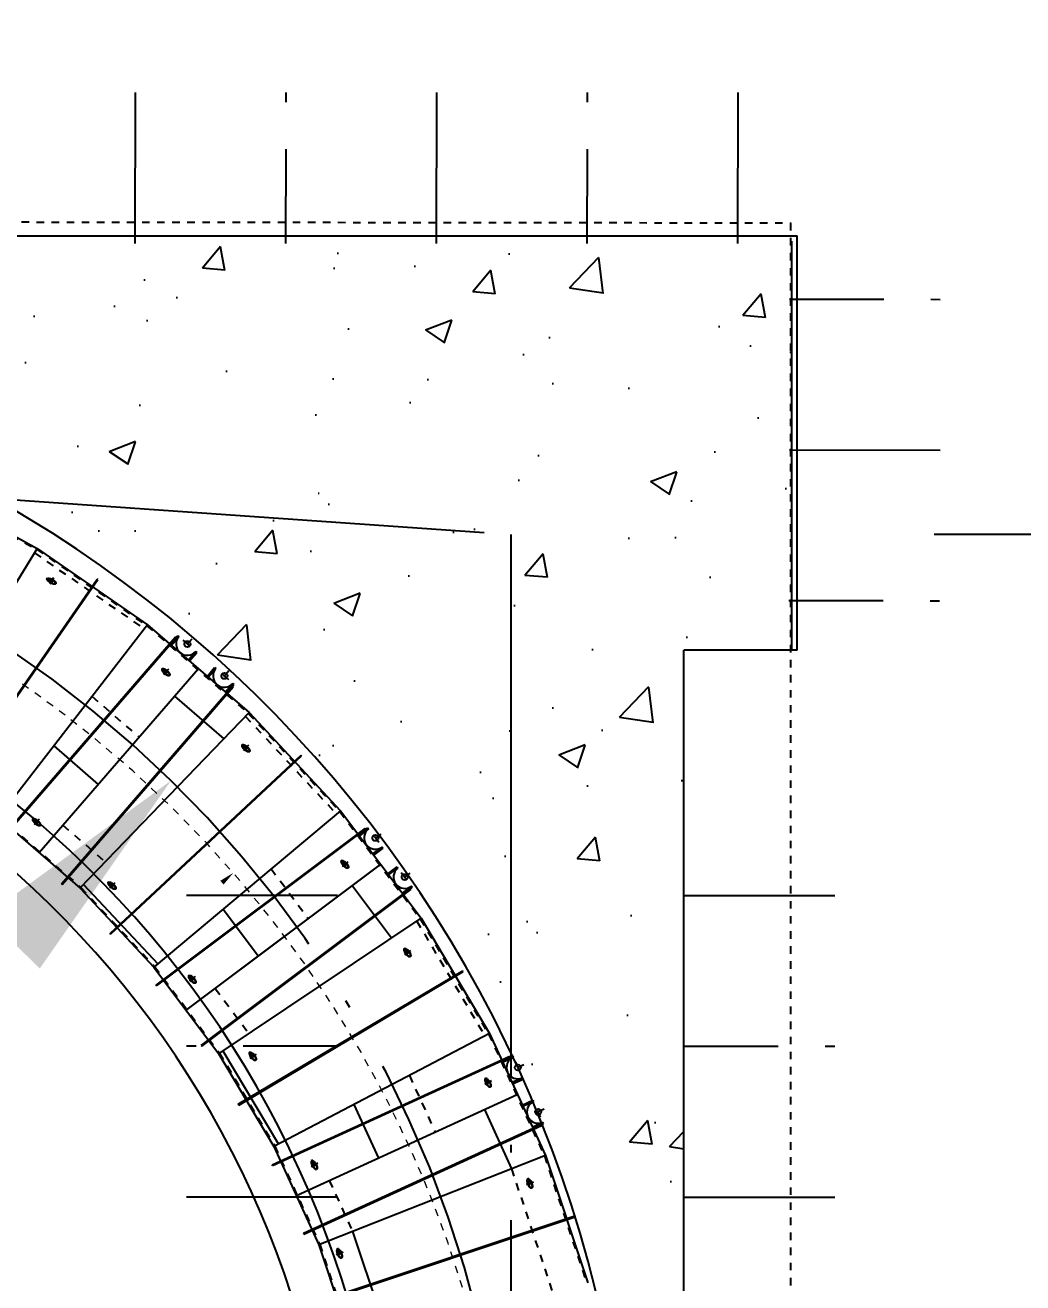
# Model space of a CAD drawing. Header units: inches. Extents: x 444671 to 463716, y 1783086 to 1794968.
# Drawn here: x 457394.37 to 457407.61, y 1787266.42 to 1787283.11 of the extents above; entities that cross this region are included whole.
import ezdxf

# ---------------------------------------------------------------- set-up
doc = ezdxf.new("R2010")
doc.units = ezdxf.units.IN
doc.header["$MEASUREMENT"] = 0
for name, pattern in [('ACAD_ISO04W100', [30, 24, -3, 0, -3]), ('CENTER', [2, 1.25, -0.25, 0.25, -0.25]), ('DASHED2', [9.525, 6.35, -3.175]), ('HIDDEN', [0.375, 0.25, -0.125])]:
    doc.linetypes.add(name, pattern=pattern)
for name, color, linetype in [('1', 1, 'CENTER'), ('4', 4, 'Continuous'), ('Bao', 137, 'Continuous'), ('Cam KT', 140, 'Continuous'), ('CONGTRINH', 2, 'Continuous'), ('CTTRINH', 4, 'Continuous'), ('Dong', 252, 'HIDDEN'), ('KHUAT', 8, 'DASHED2'), ('Khung_bang', 140, 'Continuous'), ('Text', 3, 'Continuous'), ('Tim', 1, 'ACAD_ISO04W100')]:
    doc.layers.add(name, color=color, linetype=linetype)
doc.layers.add('manh', color=128, linetype='Continuous', lineweight=15)
doc.layers.add('Texdoi', color=40, linetype='Continuous', lineweight=15)
doc.styles.add('VNARIAL', font='')
doc.styles.get('VNARIAL').set_extended_font_data('.VnArial')
doc.linetypes.add('DB1A', pattern='A,0.8,["Y",Standard,S=0.18,R=180,X=0.15,Y=0.18],-0.14', length=0.94)
doc.linetypes.add('NEN_DA1', pattern='A,1.5,-0.15,["Y",Standard,S=0.2,R=0,X=-0.15,Y=-0.2],-0.005', length=1.655)
doc.dimstyles.new('kt2000', dxfattribs={"dimscale": 0, "dimtxt": 4, "dimasz": 3, "dimexe": 2.5, "dimexo": 0, "dimgap": 1.3, "dimtad": 1, "dimzin": 0, "dimdsep": 46, "dimtxsty": 'VNARIAL', "dimblk1": 'OBLIQUE', "dimblk2": 'OBLIQUE', "dimsah": 1, "dimcen": 0.8, "dimdle": 2.5, "dimclrd": 256, "dimclre": 256, "dimclrt": 256, "dimaunit": 1, "dimadec": 1, "dimazin": 0, "dimtfac": 1, "dimtofl": 0, "dimtmove": 1, "dimatfit": 3, "dimfxl": 0, "dimtolj": 1, "dimtzin": 0, "dimarcsym": 0})

# ---------------------------------------------------------------- blocks, each defined once
blk = doc.blocks.new('CD2')
at = {"layer": 'Khung_bang'}
blk.add_line((-2.5, 0), (2.5, 0), dxfattribs=at)
blk = doc.blocks.new('*D101')
at = {"layer": 'Defpoints', "color": 0, "transparency": 16777216}
for p in [(457396.308, 1787273.088), (457385.816, 1787262.368)]:
    blk.add_point(p, dxfattribs=at)
at = {"layer": 'Text', "lineweight": -2, "transparency": 16777216}
blk.add_line((457378.168, 1787254.553), (457394.209, 1787270.944), dxfattribs=at)
at = {"layer": 'Text', "transparency": 16777216}
blk.add_solid([(457393.852, 1787271.294), (457394.567, 1787270.595), (457396.308, 1787273.088)], dxfattribs=at)
at = {"layer": 'Text', "transparency": 16777216, "insert": (457382.751, 1787264.015), "char_height": 4, "attachment_point": 5, "rotation": 45.6178, "style": 'VNARIAL'}
blk.add_mtext('\\A1;R15.00', dxfattribs=at)
blk = doc.blocks.new('_Oblique')
at = {"color": 0, "linetype": 'ByBlock', "lineweight": -2}
blk.add_line((-0.5, -0.5), (0.5, 0.5), dxfattribs=at)
blk = doc.blocks.new('A$C491C4D06')
at = {"layer": '1', "ltscale": 2}
for p, q in [((-706164.3, 170419.1), (-706022.9, 170340.2)), ((-706068.4, 170425.4), (-706119.3, 170334.2)), ((-704348.7, 169596.8), (-704231.1, 169495.2)), ((-704232.7, 169612.4), (-704347.4, 169479.8)), ((-704634.5, 169227), (-704515.5, 169117.2)), ((-704539.8, 169210.6), (-704610.6, 169133.9)), ((-703741, 169071.3), (-703858.6, 169172.9)), ((-703742.3, 169188.3), (-703857, 169055.7)), ((-703573.6, 168218), (-703454.6, 168108.2)), ((-703478.9, 168201.7), (-703549.7, 168124.9)), ((-706350.3, 167236.7), (-706231.3, 167126.9)), ((-706255.6, 167220.3), (-706326.4, 167143.6)), ((-701724.7, 167024.6), (-701864.9, 166919.4)), ((-701748.3, 166910), (-701841.5, 167034.3)), ((-702254.3, 166682.7), (-702147.1, 166561.4)), ((-702161.8, 166656.9), (-702240, 166587.7)), ((-701336.2, 166506.4), (-701476.5, 166401.2)), ((-701452.8, 166515.8), (-701359.6, 166391.5)), ((-705349.6, 166394.7), (-705230.6, 166284.9)), ((-705254.9, 166378.3), (-705325.7, 166301.6)), ((-701417.9, 165516.1), (-701323.6, 165384.5)), ((-701328.5, 165480.9), (-701413.4, 165420.1)), ((-704279.5, 165157.9), (-704172.2, 165036.6)), ((-704186.9, 165132), (-704265.1, 165062.8)), ((-703469.1, 164139.9), (-703374.8, 164008.3)), ((-703379.7, 164104.7), (-703464.5, 164043.9)), ((-699825.1, 163962.9), (-699984.5, 163890)), ((-699937, 163996.9), (-699872.4, 163855.6)), ((-700255.5, 163749.3), (-700347.4, 163699.8)), ((-700339.6, 163795.6), (-700263, 163653)), ((-699603, 163266.3), (-699667.6, 163407.6)), ((-699555.5, 163373.3), (-699714.9, 163300.4)), ((-702560.3, 162656.9), (-702652.3, 162607.4)), ((-702644.5, 162703.2), (-702567.8, 162560.6)), ((-699698, 162405.9), (-699794.9, 162367.1)), ((-699776.5, 162461.4), (-699716.3, 162311.1)), ((-702222.8, 161477.7), (-702319.8, 161438.8)), ((-702301.3, 161533.2), (-702241.1, 161382.9))]:
    blk.add_line(p, q, dxfattribs=at)
at = {"layer": 'Bao', "ltscale": 0.2}
for p, q in [((-707846.5, 171665.6), (-706282.7, 170814.1)), ((-706282.7, 170814.1), (-707977.5, 168063.7)), ((-706282.7, 170814.1), (-704819, 169800)), ((-707461.8, 167559.2), (-705488, 170408.2)), ((-705478.1, 170401.4), (-705488, 170408.2)), ((-707452, 167552.3), (-705478.1, 170401.4)), ((-704819, 169800), (-706798.4, 167246.8)), ((-704819, 169800), (-703472.2, 168635.2)), ((-706717.9, 167017.1), (-704449.2, 169640.1)), ((-706708.8, 167009.2), (-704441.4, 169630.7)), ((-704519.2, 169540.8), (-704418.5, 169657.2)), ((-704504.1, 169527.7), (-704403.4, 169644.1)), ((-704440.1, 169632.2), (-704449.2, 169640.1)), ((-704418.5, 169657.2), (-704403.4, 169644.1)), ((-704176.5, 169447.9), (-704277.2, 169331.4)), ((-704262.1, 169318.3), (-704161.3, 169434.8)), ((-704161.3, 169434.8), (-704176.5, 169447.9)), ((-706256, 166777.6), (-704146.9, 169216.1)), ((-704029.1, 169116.8), (-703928.4, 169233.3)), ((-703913.3, 169220.2), (-704014, 169103.8)), ((-703928.4, 169233.3), (-703913.3, 169220.2)), ((-705961.5, 166362.9), (-703694.1, 168984.4)), ((-705952.4, 166355.1), (-703683.8, 168978.1)), ((-703787.1, 168907.5), (-703686.3, 169024)), ((-703772, 168894.4), (-703671.2, 169010.9)), ((-703692.8, 168985.9), (-703683.8, 168978.1)), ((-703671.2, 169010.9), (-703686.3, 169024)), ((-704461.3, 168852.6), (-703807.5, 168287.1)), ((-703472.2, 168635.2), (-705713.5, 166308.4)), ((-703472.2, 168635.2), (-702257.8, 167332.9)), ((-706063.4, 168194.9), (-705472.3, 167683.6)), ((-705317, 165705.7), (-702782.1, 168069.5)), ((-702773.9, 168060.8), (-702782.1, 168069.5)), ((-705308.8, 165697), (-702773.9, 168060.8)), ((-706799.7, 167245.3), (-705714.8, 166306.9)), ((-702257.8, 167332.9), (-704735.2, 165259.4)), ((-702257.8, 167332.9), (-701189.8, 165908.2)), ((-704705.4, 165017.8), (-701930.5, 167097.9)), ((-704698.2, 165008.2), (-701924.9, 167087.1)), ((-702020.1, 167015.8), (-701896.9, 167108.2)), ((-701884.9, 167092.2), (-702008.1, 166999.8)), ((-701923.3, 167088.3), (-701930.5, 167097.9)), ((-701896.9, 167108.2), (-701884.9, 167092.2)), ((-701828.1, 166759.8), (-701704.9, 166852.1)), ((-701816.1, 166743.8), (-701692.9, 166836.1)), ((-701692.9, 166836.1), (-701704.9, 166852.1)), ((-704305, 164685.5), (-701725.4, 166619.3)), ((-701631.4, 166497.3), (-701508.2, 166589.7)), ((-701619.4, 166481.3), (-701496.2, 166573.7)), ((-701508.2, 166589.7), (-701496.2, 166573.7)), ((-705961.5, 166362.9), (-705952.4, 166355.1)), ((-705715, 166307.1), (-704736.7, 165258)), ((-705667.3, 166356.4), (-704684.1, 165302.1)), ((-704105.6, 164217.6), (-701332.3, 166296.6)), ((-704098.4, 164208), (-701323.5, 166288.2)), ((-702100.4, 166338.2), (-701581.5, 165646.1)), ((-701316.2, 166333.6), (-701439.5, 166241.3)), ((-701427.5, 166225.2), (-701304.3, 166317.6)), ((-701330.7, 166297.8), (-701323.5, 166288.2)), ((-701304.3, 166317.6), (-701316.2, 166333.6)), ((-701191.4, 165907), (-703874.8, 164111.6)), ((-703815.3, 166029.3), (-703346.5, 165404)), ((-701189.7, 165908.1), (-700280.3, 164377.3)), ((-705308.8, 165697), (-705317, 165705.7)), ((-704736.8, 165258.2), (-703876.4, 164110.4)), ((-703615.6, 163438.3), (-700635.8, 165208.6)), ((-703609.5, 163428), (-700629.7, 165198.3)), ((-700629.7, 165198.3), (-700635.8, 165208.6)), ((-704698.2, 165008.2), (-704705.4, 165017.8)), ((-700280.3, 164377.3), (-703142.2, 162878.4)), ((-700280.3, 164377.3), (-699539.8, 162757.9)), ((-704105.6, 164217.6), (-704098.4, 164208)), ((-703876.5, 164110.6), (-703143.9, 162877.4)), ((-703819.4, 164148.7), (-703083.2, 162909.3)), ((-703164.4, 162636), (-700010.5, 164078.1)), ((-703159.4, 162625.1), (-700007.3, 164066.3)), ((-700115.5, 164016.9), (-699975.4, 164080.9)), ((-700005.5, 164067.2), (-700010.5, 164078.1)), ((-699975.4, 164080.9), (-699967.1, 164062.7)), ((-700107.2, 163998.7), (-699967.1, 164062.7)), ((-699842.4, 163789.9), (-699982.4, 163725.8)), ((-699974.1, 163707.7), (-699834, 163771.7)), ((-699834, 163771.7), (-699842.4, 163789.9)), ((-702843.9, 162226.1), (-699911.9, 163566.8)), ((-703609.5, 163428), (-703615.6, 163438.3)), ((-702079.5, 163435), (-701754.5, 162724.3)), ((-699846, 163427.5), (-699706, 163491.6)), ((-699697.7, 163473.4), (-699837.7, 163409.4)), ((-699706, 163491.6), (-699697.7, 163473.4)), ((-700349, 163366.9), (-699989.5, 162580.8)), ((-702748.6, 161726.5), (-699596.5, 163167.8)), ((-702743.6, 161715.6), (-699589.6, 163157.7)), ((-699713, 163136.5), (-699572.9, 163200.6)), ((-699704.6, 163118.3), (-699564.6, 163182.4)), ((-699594.6, 163168.6), (-699589.6, 163157.7)), ((-699564.6, 163182.4), (-699572.9, 163200.6)), ((-703144, 162877.6), (-702547.5, 161573)), ((-699539.8, 162757.9), (-702545.7, 161573.9)), ((-699539.8, 162757.9), (-698977, 161068.7)), ((-703159.4, 162625.1), (-703164.4, 162636)), ((-702435.7, 160860.9), (-699147.4, 161956.5)), ((-702431.9, 160849.5), (-699143.6, 161945.2)), ((-699143.6, 161945.2), (-699147.4, 161956.5)), ((-702748.6, 161726.5), (-702743.6, 161715.6)), ((-702097.9, 161750.3), (-701628.1, 160340.5)), ((-702547.6, 161573.2), (-702094.1, 160212.4))]:
    blk.add_line(p, q, dxfattribs=at)
for centre in [(-704289.9, 169546), (-703799.8, 169122.1), (-701794.9, 166972.2), (-701406.2, 166453.6), (-699904.7, 163926.3), (-699635.3, 163337)]:
    blk.add_circle(centre, 40, dxfattribs=at)
for centre, start, end in [((-704289.9, 169546), 319.14103, 139.14103), ((-703799.8, 169122.1), 319.14437, 139.14437), ((-701794.9, 166972.2), 306.86363, 126.86363), ((-701406.2, 166453.6), 306.85066, 126.85066), ((-699904.7, 163926.3), 294.57143, 114.57143), ((-699635.3, 163337), 294.57143, 114.57143)]:
    blk.add_arc(centre, 150, start, end, dxfattribs=at)
for centre, major_axis in [((-706093, 170379.4), (52, -29)), ((-704574.5, 169171.6), (43.8, -40.4)), ((-703513.6, 168162.7), (43.8, -40.4)), ((-706290.3, 167181.3), (43.8, -40.4)), ((-702200.3, 166621.6), (39.5, -44.6)), ((-705289.6, 166339.4), (43.8, -40.4)), ((-701370.4, 165449.7), (34.7, -48.4)), ((-704225.4, 165096.8), (39.5, -44.6)), ((-703421.5, 164073.6), (34.7, -48.4)), ((-700301, 163723.8), (28.2, -52.5)), ((-702605.8, 162631.3), (28.2, -52.5)), ((-699746.1, 162385.7), (22.2, -55.3)), ((-702270.9, 161457.4), (22.2, -55.3))]:
    blk.add_ellipse(centre, major_axis=major_axis, ratio=0.3555682, dxfattribs=at)
for points in [[(-706036.6, 170347.9), (-706036.1, 170348.9), (-706035.7, 170349.9), (-706035.1, 170352.1), (-706035, 170353.2), (-706035, 170355.4), (-706035.1, 170356.5), (-706035.5, 170358.7), (-706035.8, 170359.8), (-706036.9, 170363.1), (-706038, 170365.3), (-706040.7, 170369.8), (-706042.4, 170372), (-706046.2, 170376.5), (-706048.4, 170378.8), (-706053.2, 170383.4), (-706055.8, 170385.6), (-706063.1, 170391.4), (-706068, 170394.8), (-706078.3, 170401.3), (-706083.8, 170404.3), (-706094.7, 170409.5), (-706100.2, 170411.8), (-706109.9, 170415.2), (-706114.1, 170416.4), (-706122.2, 170418.1), (-706126, 170418.6), (-706131.9, 170418.8), (-706134.2, 170418.8), (-706138, 170418.2), (-706139.7, 170417.8), (-706142.5, 170416.8), (-706143.7, 170416.3), (-706145.9, 170414.9), (-706146.9, 170414.1), (-706148.5, 170412.2), (-706149.1, 170411.3), (-706150.1, 170409.4), (-706150.5, 170408.3), (-706150.9, 170406.2), (-706151, 170405.1), (-706151, 170402.9), (-706150.9, 170401.8), (-706150.4, 170399.6), (-706150.1, 170398.5), (-706148.9, 170395.2), (-706147.7, 170392.9), (-706144.8, 170388.4), (-706143.1, 170386.1), (-706139.1, 170381.5), (-706136.8, 170379.2), (-706131.8, 170374.5), (-706129.1, 170372.2), (-706121.5, 170366.4), (-706116.5, 170362.9), (-706105.9, 170356.5), (-706100.3, 170353.5), (-706089.2, 170348.3), (-706083.7, 170346.1), (-706074.1, 170343), (-706070, 170341.9), (-706062.3, 170340.4), (-706058.6, 170340), (-706053, 170339.9), (-706050.9, 170340.1), (-706047.2, 170340.7), (-706045.6, 170341.1), (-706042.9, 170342.2), (-706041.8, 170342.7), (-706039.7, 170344.2), (-706038.7, 170345), (-706037.4, 170346.6), (-706037, 170347.2), (-706036.6, 170347.9)], [(-704527, 169127.9), (-704526.3, 169128.7), (-704525.6, 169129.6), (-704524.6, 169131.6), (-704524.2, 169132.6), (-704523.7, 169134.8), (-704523.5, 169135.9), (-704523.4, 169138.1), (-704523.4, 169139.3), (-704523.8, 169142.7), (-704524.3, 169145.1), (-704525.9, 169150.1), (-704527, 169152.6), (-704529.7, 169157.9), (-704531.3, 169160.7), (-704534.9, 169166.2), (-704536.9, 169169), (-704542.6, 169176.3), (-704546.6, 169180.8), (-704555.1, 169189.5), (-704559.7, 169193.7), (-704569.1, 169201.4), (-704573.9, 169204.9), (-704582.5, 169210.4), (-704586.4, 169212.6), (-704593.8, 169216.1), (-704597.4, 169217.5), (-704603.1, 169219.1), (-704605.3, 169219.6), (-704609.2, 169220), (-704610.9, 169220), (-704613.9, 169219.7), (-704615.1, 169219.4), (-704617.6, 169218.6), (-704618.8, 169218), (-704620.8, 169216.6), (-704621.6, 169215.9), (-704623, 169214.2), (-704623.6, 169213.2), (-704624.6, 169211.3), (-704624.9, 169210.2), (-704625.4, 169208.1), (-704625.5, 169207), (-704625.6, 169204.8), (-704625.5, 169203.6), (-704625.1, 169200.1), (-704624.5, 169197.7), (-704622.8, 169192.6), (-704621.6, 169189.9), (-704618.8, 169184.5), (-704617.1, 169181.7), (-704613.3, 169176), (-704611.2, 169173.1), (-704605.3, 169165.7), (-704601.2, 169161.1), (-704592.4, 169152.4), (-704587.7, 169148.2), (-704578.1, 169140.6), (-704573.2, 169137.1), (-704564.6, 169131.9), (-704560.9, 169129.8), (-704553.7, 169126.6), (-704550.3, 169125.3), (-704544.8, 169123.9), (-704542.7, 169123.6), (-704539, 169123.3), (-704537.4, 169123.3), (-704534.5, 169123.7), (-704533.3, 169124), (-704530.9, 169124.9), (-704529.8, 169125.6), (-704528.1, 169126.8), (-704527.6, 169127.3), (-704527, 169127.9)], [(-703466.1, 168118.9), (-703465.4, 168119.7), (-703464.7, 168120.7), (-703463.7, 168122.6), (-703463.3, 168123.7), (-703462.8, 168125.8), (-703462.6, 168126.9), (-703462.5, 168129.2), (-703462.5, 168130.3), (-703462.9, 168133.8), (-703463.4, 168136.2), (-703465, 168141.1), (-703466.1, 168143.7), (-703468.8, 168149), (-703470.4, 168151.7), (-703474, 168157.3), (-703476, 168160.1), (-703481.7, 168167.4), (-703485.7, 168171.9), (-703494.2, 168180.6), (-703498.8, 168184.7), (-703508.2, 168192.4), (-703513, 168195.9), (-703521.6, 168201.4), (-703525.5, 168203.6), (-703532.9, 168207.2), (-703536.5, 168208.6), (-703542.2, 168210.2), (-703544.4, 168210.6), (-703548.3, 168211), (-703550, 168211), (-703553, 168210.7), (-703554.2, 168210.5), (-703556.7, 168209.6), (-703557.9, 168209), (-703559.9, 168207.7), (-703560.7, 168206.9), (-703562.1, 168205.2), (-703562.7, 168204.3), (-703563.7, 168202.3), (-703564, 168201.3), (-703564.5, 168199.1), (-703564.6, 168198), (-703564.7, 168195.8), (-703564.6, 168194.7), (-703564.2, 168191.2), (-703563.6, 168188.7), (-703561.9, 168183.6), (-703560.7, 168181), (-703557.9, 168175.5), (-703556.2, 168172.7), (-703552.4, 168167.1), (-703550.3, 168164.2), (-703544.4, 168156.7), (-703540.3, 168152.2), (-703531.5, 168143.4), (-703526.8, 168139.3), (-703517.2, 168131.6), (-703512.3, 168128.2), (-703503.7, 168122.9), (-703500, 168120.9), (-703492.8, 168117.6), (-703489.4, 168116.4), (-703483.9, 168115), (-703481.8, 168114.6), (-703478.1, 168114.4), (-703476.5, 168114.4), (-703473.6, 168114.8), (-703472.4, 168115.1), (-703470, 168116), (-703468.9, 168116.6), (-703467.2, 168117.8), (-703466.7, 168118.4), (-703466.1, 168118.9)], [(-706242.8, 167137.6), (-706242.1, 167138.4), (-706241.4, 167139.3), (-706240.4, 167141.3), (-706240, 167142.3), (-706239.5, 167144.5), (-706239.3, 167145.6), (-706239.2, 167147.8), (-706239.2, 167148.9), (-706239.6, 167152.4), (-706240.1, 167154.8), (-706241.8, 167159.8), (-706242.8, 167162.3), (-706245.5, 167167.6), (-706247.1, 167170.4), (-706250.7, 167175.9), (-706252.7, 167178.7), (-706258.4, 167186), (-706262.4, 167190.5), (-706270.9, 167199.2), (-706275.5, 167203.4), (-706284.9, 167211.1), (-706289.7, 167214.6), (-706298.3, 167220.1), (-706302.2, 167222.3), (-706309.6, 167225.8), (-706313.2, 167227.2), (-706318.9, 167228.8), (-706321.1, 167229.3), (-706325, 167229.7), (-706326.7, 167229.7), (-706329.7, 167229.4), (-706331, 167229.1), (-706333.4, 167228.3), (-706334.6, 167227.7), (-706336.6, 167226.3), (-706337.4, 167225.6), (-706338.8, 167223.9), (-706339.4, 167222.9), (-706340.4, 167220.9), (-706340.7, 167219.9), (-706341.2, 167217.8), (-706341.3, 167216.7), (-706341.4, 167214.4), (-706341.3, 167213.3), (-706340.9, 167209.8), (-706340.3, 167207.4), (-706338.6, 167202.3), (-706337.4, 167199.6), (-706334.6, 167194.2), (-706332.9, 167191.4), (-706329.2, 167185.7), (-706327, 167182.8), (-706321.1, 167175.4), (-706317, 167170.8), (-706308.2, 167162.1), (-706303.5, 167157.9), (-706293.9, 167150.3), (-706289, 167146.8), (-706280.5, 167141.6), (-706276.7, 167139.5), (-706269.5, 167136.3), (-706266.1, 167135), (-706260.6, 167133.6), (-706258.5, 167133.3), (-706254.8, 167133), (-706253.2, 167133), (-706250.3, 167133.4), (-706249.1, 167133.7), (-706246.7, 167134.6), (-706245.6, 167135.2), (-706243.9, 167136.5), (-706243.4, 167137), (-706242.8, 167137.6)], [(-702157.5, 166573.2), (-702156.7, 166574), (-702155.9, 166574.8), (-702154.7, 166576.7), (-702154.2, 166577.7), (-702153.4, 166579.8), (-702153.2, 166580.8), (-702152.8, 166583.1), (-702152.7, 166584.2), (-702152.7, 166587.7), (-702153, 166590.1), (-702154.1, 166595.2), (-702155, 166597.9), (-702157.1, 166603.4), (-702158.4, 166606.3), (-702161.4, 166612.2), (-702163.1, 166615.2), (-702168, 166623), (-702171.5, 166627.9), (-702179.2, 166637.4), (-702183.3, 166642), (-702191.8, 166650.6), (-702196.3, 166654.6), (-702204.3, 166661), (-702207.9, 166663.5), (-702215, 166667.8), (-702218.4, 166669.6), (-702223.9, 166671.7), (-702226, 166672.4), (-702229.9, 166673.2), (-702231.6, 166673.4), (-702234.5, 166673.4), (-702235.8, 166673.3), (-702238.4, 166672.7), (-702239.6, 166672.2), (-702241.7, 166671), (-702242.6, 166670.4), (-702244.2, 166668.8), (-702244.9, 166668), (-702246, 166666.1), (-702246.5, 166665.1), (-702247.2, 166663), (-702247.4, 166661.9), (-702247.7, 166659.7), (-702247.8, 166658.6), (-702247.7, 166655.1), (-702247.4, 166652.6), (-702246.2, 166647.3), (-702245.3, 166644.6), (-702243, 166638.9), (-702241.6, 166635.9), (-702238.5, 166629.9), (-702236.7, 166626.8), (-702231.5, 166618.8), (-702227.9, 166613.9), (-702220, 166604.3), (-702215.8, 166599.6), (-702207, 166591.1), (-702202.5, 166587.1), (-702194.5, 166581), (-702191, 166578.7), (-702184.2, 166574.7), (-702180.9, 166573.1), (-702175.6, 166571.1), (-702173.5, 166570.6), (-702169.9, 166569.9), (-702168.2, 166569.8), (-702165.4, 166569.9), (-702164.1, 166570.1), (-702161.6, 166570.7), (-702160.4, 166571.2), (-702158.7, 166572.3), (-702158.1, 166572.7), (-702157.5, 166573.2)], [(-705242.1, 166295.6), (-705241.4, 166296.4), (-705240.7, 166297.3), (-705239.7, 166299.3), (-705239.3, 166300.3), (-705238.8, 166302.5), (-705238.6, 166303.6), (-705238.5, 166305.8), (-705238.5, 166307), (-705238.9, 166310.4), (-705239.4, 166312.8), (-705241, 166317.8), (-705242.1, 166320.3), (-705244.8, 166325.6), (-705246.4, 166328.4), (-705250, 166333.9), (-705252, 166336.7), (-705257.7, 166344), (-705261.7, 166348.5), (-705270.2, 166357.2), (-705274.8, 166361.4), (-705284.2, 166369.1), (-705289, 166372.6), (-705297.6, 166378.1), (-705301.5, 166380.3), (-705308.9, 166383.8), (-705312.5, 166385.2), (-705318.2, 166386.8), (-705320.4, 166387.3), (-705324.3, 166387.7), (-705326, 166387.7), (-705329, 166387.4), (-705330.2, 166387.1), (-705332.7, 166386.3), (-705333.9, 166385.7), (-705335.9, 166384.3), (-705336.7, 166383.6), (-705338.1, 166381.9), (-705338.7, 166380.9), (-705339.7, 166379), (-705340, 166377.9), (-705340.5, 166375.8), (-705340.6, 166374.7), (-705340.7, 166372.5), (-705340.6, 166371.3), (-705340.2, 166367.8), (-705339.6, 166365.4), (-705337.9, 166360.3), (-705336.7, 166357.6), (-705333.9, 166352.2), (-705332.2, 166349.4), (-705328.4, 166343.7), (-705326.3, 166340.8), (-705320.4, 166333.4), (-705316.3, 166328.8), (-705307.5, 166320.1), (-705302.8, 166315.9), (-705293.2, 166308.3), (-705288.3, 166304.8), (-705279.7, 166299.6), (-705276, 166297.6), (-705268.8, 166294.3), (-705265.4, 166293), (-705259.9, 166291.6), (-705257.8, 166291.3), (-705254.1, 166291), (-705252.5, 166291.1), (-705249.6, 166291.4), (-705248.4, 166291.8), (-705246, 166292.7), (-705244.9, 166293.3), (-705243.2, 166294.5), (-705242.7, 166295), (-705242.1, 166295.6)], [(-701332.8, 165397.3), (-701331.8, 165397.9), (-701331, 165398.7), (-701329.6, 165400.4), (-701329, 165401.3), (-701328.1, 165403.3), (-701327.7, 165404.4), (-701327.1, 165406.6), (-701326.9, 165407.7), (-701326.5, 165411.1), (-701326.6, 165413.6), (-701327.2, 165418.8), (-701327.7, 165421.5), (-701329.3, 165427.2), (-701330.3, 165430.2), (-701332.7, 165436.4), (-701334.1, 165439.6), (-701338.2, 165447.9), (-701341.1, 165453.1), (-701347.8, 165463.3), (-701351.4, 165468.3), (-701359, 165477.7), (-701363, 165482.2), (-701370.4, 165489.3), (-701373.7, 165492.2), (-701380.3, 165497.2), (-701383.5, 165499.3), (-701388.7, 165502), (-701390.8, 165502.9), (-701394.5, 165504.1), (-701396.2, 165504.4), (-701399.2, 165504.7), (-701400.5, 165504.7), (-701403.1, 165504.4), (-701404.4, 165504.1), (-701406.6, 165503.1), (-701407.5, 165502.6), (-701409.3, 165501.2), (-701410, 165500.4), (-701411.4, 165498.7), (-701411.9, 165497.7), (-701412.8, 165495.7), (-701413.2, 165494.7), (-701413.7, 165492.5), (-701413.9, 165491.4), (-701414.2, 165487.9), (-701414.1, 165485.3), (-701413.4, 165480), (-701412.8, 165477.2), (-701411.1, 165471.3), (-701410.1, 165468.2), (-701407.5, 165461.9), (-701406, 165458.6), (-701401.7, 165450.1), (-701398.6, 165444.8), (-701391.8, 165434.5), (-701388, 165429.5), (-701380.2, 165420), (-701376.1, 165415.7), (-701368.8, 165408.8), (-701365.5, 165406.1), (-701359.2, 165401.4), (-701356, 165399.5), (-701351, 165397), (-701349, 165396.2), (-701345.4, 165395.2), (-701343.8, 165394.9), (-701340.9, 165394.7), (-701339.6, 165394.8), (-701337.1, 165395.2), (-701335.9, 165395.5), (-701334, 165396.4), (-701333.4, 165396.8), (-701332.8, 165397.3)], [(-704182.6, 165048.4), (-704181.8, 165049.1), (-704181, 165050), (-704179.8, 165051.8), (-704179.3, 165052.8), (-704178.6, 165054.9), (-704178.3, 165056), (-704177.9, 165058.2), (-704177.9, 165059.3), (-704177.8, 165062.8), (-704178.2, 165065.3), (-704179.3, 165070.4), (-704180.1, 165073), (-704182.2, 165078.6), (-704183.5, 165081.4), (-704186.5, 165087.3), (-704188.2, 165090.3), (-704193.2, 165098.2), (-704196.7, 165103.1), (-704204.3, 165112.6), (-704208.4, 165117.2), (-704217, 165125.8), (-704221.4, 165129.8), (-704229.4, 165136.1), (-704233.1, 165138.7), (-704240.1, 165143), (-704243.5, 165144.7), (-704249, 165146.9), (-704251.2, 165147.6), (-704255, 165148.4), (-704256.7, 165148.5), (-704259.7, 165148.5), (-704261, 165148.4), (-704263.5, 165147.8), (-704264.7, 165147.4), (-704266.9, 165146.2), (-704267.8, 165145.5), (-704269.3, 165144), (-704270, 165143.1), (-704271.2, 165141.2), (-704271.6, 165140.2), (-704272.3, 165138.2), (-704272.6, 165137.1), (-704272.9, 165134.9), (-704272.9, 165133.8), (-704272.9, 165130.2), (-704272.5, 165127.7), (-704271.3, 165122.5), (-704270.4, 165119.7), (-704268.1, 165114), (-704266.8, 165111.1), (-704263.6, 165105), (-704261.8, 165102), (-704256.6, 165094), (-704253, 165089), (-704245.1, 165079.4), (-704240.9, 165074.8), (-704232.1, 165066.2), (-704227.6, 165062.3), (-704219.6, 165056.2), (-704216.1, 165053.8), (-704209.3, 165049.8), (-704206, 165048.2), (-704200.7, 165046.3), (-704198.7, 165045.7), (-704195, 165045.1), (-704193.4, 165044.9), (-704190.5, 165045), (-704189.2, 165045.2), (-704186.8, 165045.9), (-704185.6, 165046.4), (-704183.8, 165047.4), (-704183.2, 165047.9), (-704182.6, 165048.4)], [(-703383.9, 164021.1), (-703383, 164021.7), (-703382.2, 164022.5), (-703380.8, 164024.2), (-703380.2, 164025.2), (-703379.2, 164027.2), (-703378.9, 164028.2), (-703378.3, 164030.4), (-703378.1, 164031.5), (-703377.7, 164035), (-703377.8, 164037.4), (-703378.4, 164042.6), (-703378.9, 164045.3), (-703380.5, 164051.1), (-703381.5, 164054.1), (-703383.9, 164060.2), (-703385.3, 164063.4), (-703389.4, 164071.7), (-703392.3, 164076.9), (-703398.9, 164087.1), (-703402.6, 164092.2), (-703410.2, 164101.6), (-703414.2, 164106), (-703421.6, 164113.1), (-703424.9, 164116), (-703431.5, 164121), (-703434.7, 164123.1), (-703439.9, 164125.9), (-703442, 164126.7), (-703445.7, 164127.9), (-703447.4, 164128.3), (-703450.4, 164128.6), (-703451.7, 164128.6), (-703454.3, 164128.2), (-703455.5, 164127.9), (-703457.8, 164127), (-703458.7, 164126.4), (-703460.5, 164125), (-703461.2, 164124.2), (-703462.6, 164122.5), (-703463.1, 164121.5), (-703464, 164119.5), (-703464.4, 164118.5), (-703464.9, 164116.3), (-703465.1, 164115.2), (-703465.4, 164111.7), (-703465.3, 164109.2), (-703464.6, 164103.8), (-703464, 164101), (-703462.3, 164095.1), (-703461.3, 164092), (-703458.7, 164085.7), (-703457.2, 164082.5), (-703452.9, 164074), (-703449.8, 164068.7), (-703443, 164058.3), (-703439.2, 164053.3), (-703431.4, 164043.9), (-703427.3, 164039.5), (-703420, 164032.6), (-703416.7, 164029.9), (-703410.3, 164025.2), (-703407.2, 164023.3), (-703402.2, 164020.8), (-703400.2, 164020.1), (-703396.6, 164019), (-703395, 164018.7), (-703392.1, 164018.6), (-703390.8, 164018.6), (-703388.3, 164019), (-703387.1, 164019.4), (-703385.2, 164020.2), (-703384.6, 164020.6), (-703383.9, 164021.1)], [(-700270.4, 163666.9), (-700269.4, 163667.4), (-700268.5, 163668.1), (-700266.9, 163669.6), (-700266.2, 163670.4), (-700265, 163672.3), (-700264.5, 163673.3), (-700263.6, 163675.4), (-700263.3, 163676.5), (-700262.5, 163679.8), (-700262.2, 163682.3), (-700262.1, 163687.5), (-700262.3, 163690.3), (-700263.1, 163696.2), (-700263.7, 163699.3), (-700265.3, 163705.7), (-700266.3, 163709), (-700269.3, 163717.8), (-700271.6, 163723.3), (-700276.8, 163734.3), (-700279.8, 163739.7), (-700286.2, 163750.1), (-700289.6, 163755), (-700295.9, 163763), (-700298.9, 163766.3), (-700304.7, 163772.1), (-700307.6, 163774.6), (-700312.5, 163778), (-700314.4, 163779.1), (-700318, 163780.7), (-700319.6, 163781.3), (-700322.5, 163782), (-700323.8, 163782.2), (-700326.4, 163782.2), (-700327.7, 163782), (-700330, 163781.4), (-700331.1, 163780.9), (-700333, 163779.8), (-700333.8, 163779.1), (-700335.4, 163777.5), (-700336, 163776.7), (-700337.2, 163774.8), (-700337.7, 163773.8), (-700338.5, 163771.7), (-700338.8, 163770.6), (-700339.6, 163767.2), (-700339.8, 163764.7), (-700339.8, 163759.3), (-700339.6, 163756.4), (-700338.7, 163750.4), (-700338, 163747.2), (-700336.3, 163740.6), (-700335.2, 163737.1), (-700332, 163728.2), (-700329.6, 163722.5), (-700324.2, 163711.4), (-700321.1, 163705.9), (-700314.5, 163695.6), (-700311.1, 163690.7), (-700304.7, 163682.9), (-700301.8, 163679.8), (-700296.1, 163674.4), (-700293.2, 163672.1), (-700288.5, 163669), (-700286.6, 163667.9), (-700283.2, 163666.5), (-700281.7, 163666), (-700278.8, 163665.4), (-700277.6, 163665.3), (-700275, 163665.4), (-700273.8, 163665.6), (-700271.8, 163666.2), (-700271.1, 163666.5), (-700270.4, 163666.9)], [(-702575.3, 162574.5), (-702574.3, 162575), (-702573.4, 162575.7), (-702571.7, 162577.2), (-702571, 162578), (-702569.8, 162579.9), (-702569.3, 162580.9), (-702568.5, 162583), (-702568.1, 162584), (-702567.3, 162587.4), (-702567.1, 162589.9), (-702567, 162595.1), (-702567.2, 162597.9), (-702568, 162603.8), (-702568.6, 162606.8), (-702570.2, 162613.3), (-702571.1, 162616.6), (-702574.1, 162625.4), (-702576.4, 162630.9), (-702581.7, 162641.9), (-702584.6, 162647.3), (-702591, 162657.7), (-702594.4, 162662.5), (-702600.8, 162670.6), (-702603.7, 162673.9), (-702609.6, 162679.7), (-702612.5, 162682.2), (-702617.3, 162685.6), (-702619.3, 162686.7), (-702622.8, 162688.3), (-702624.4, 162688.9), (-702627.3, 162689.6), (-702628.7, 162689.8), (-702631.3, 162689.8), (-702632.6, 162689.6), (-702634.9, 162688.9), (-702635.9, 162688.5), (-702637.8, 162687.4), (-702638.7, 162686.7), (-702640.2, 162685.1), (-702640.9, 162684.3), (-702642, 162682.4), (-702642.5, 162681.4), (-702643.3, 162679.3), (-702643.6, 162678.2), (-702644.4, 162674.8), (-702644.6, 162672.3), (-702644.6, 162666.9), (-702644.4, 162664), (-702643.5, 162657.9), (-702642.8, 162654.8), (-702641.1, 162648.1), (-702640.1, 162644.7), (-702636.9, 162635.8), (-702634.5, 162630.1), (-702629, 162619), (-702626, 162613.5), (-702619.4, 162603.2), (-702615.9, 162598.3), (-702609.5, 162590.5), (-702606.6, 162587.4), (-702600.9, 162582), (-702598.1, 162579.7), (-702593.4, 162576.6), (-702591.5, 162575.5), (-702588.1, 162574.1), (-702586.5, 162573.6), (-702583.7, 162573), (-702582.4, 162572.9), (-702579.9, 162573), (-702578.6, 162573.2), (-702576.7, 162573.8), (-702575.9, 162574.1), (-702575.3, 162574.5)], [(-699722.1, 162325.7), (-699721, 162326.2), (-699720.1, 162326.7), (-699718.3, 162328), (-699717.5, 162328.8), (-699716.1, 162330.5), (-699715.5, 162331.4), (-699714.4, 162333.4), (-699713.9, 162334.5), (-699712.7, 162337.7), (-699712.2, 162340.1), (-699711.5, 162345.3), (-699711.4, 162348.1), (-699711.6, 162354), (-699711.8, 162357.2), (-699712.7, 162363.7), (-699713.3, 162367.1), (-699715.3, 162376.2), (-699716.9, 162382), (-699720.9, 162393.5), (-699723.2, 162399.2), (-699728.4, 162410.2), (-699731.3, 162415.4), (-699736.7, 162424.1), (-699739.2, 162427.7), (-699744.4, 162434.1), (-699747, 162436.9), (-699751.5, 162440.8), (-699753.3, 162442.2), (-699756.6, 162444.2), (-699758.2, 162445), (-699761, 162446), (-699762.3, 162446.3), (-699764.8, 162446.6), (-699766.2, 162446.6), (-699768.5, 162446.2), (-699769.6, 162445.8), (-699771.6, 162444.9), (-699772.6, 162444.3), (-699774.3, 162443), (-699775, 162442.2), (-699776.4, 162440.4), (-699777, 162439.5), (-699778, 162437.5), (-699778.4, 162436.5), (-699779.6, 162433.1), (-699780.1, 162430.7), (-699780.7, 162425.3), (-699780.8, 162422.4), (-699780.6, 162416.3), (-699780.3, 162413.1), (-699779.3, 162406.3), (-699778.6, 162402.8), (-699776.5, 162393.5), (-699774.7, 162387.7), (-699770.5, 162376), (-699768.1, 162370.2), (-699762.7, 162359.2), (-699759.8, 162354), (-699754.3, 162345.5), (-699751.8, 162342.1), (-699746.7, 162336.1), (-699744.2, 162333.5), (-699739.8, 162329.9), (-699738.1, 162328.6), (-699734.8, 162326.8), (-699733.4, 162326.1), (-699730.6, 162325.2), (-699729.4, 162325), (-699726.8, 162324.8), (-699725.5, 162324.8), (-699723.5, 162325.2), (-699722.8, 162325.5), (-699722.1, 162325.7)], [(-702246.9, 161397.5), (-702245.9, 161397.9), (-702244.9, 161398.5), (-702243.1, 161399.8), (-702242.3, 161400.6), (-702240.9, 161402.3), (-702240.3, 161403.2), (-702239.2, 161405.2), (-702238.8, 161406.2), (-702237.6, 161409.5), (-702237.1, 161411.9), (-702236.4, 161417.1), (-702236.3, 161419.8), (-702236.4, 161425.8), (-702236.7, 161428.9), (-702237.5, 161435.5), (-702238.1, 161438.9), (-702240.1, 161447.9), (-702241.8, 161453.7), (-702245.8, 161465.2), (-702248.1, 161470.9), (-702253.3, 161481.9), (-702256.1, 161487.1), (-702261.5, 161495.9), (-702264.1, 161499.5), (-702269.3, 161505.9), (-702271.9, 161508.7), (-702276.3, 161512.6), (-702278.1, 161513.9), (-702281.5, 161516), (-702283, 161516.7), (-702285.8, 161517.7), (-702287.1, 161518), (-702289.7, 161518.3), (-702291, 161518.3), (-702293.4, 161517.9), (-702294.5, 161517.6), (-702296.5, 161516.7), (-702297.4, 161516.1), (-702299.1, 161514.7), (-702299.9, 161513.9), (-702301.2, 161512.2), (-702301.8, 161511.3), (-702302.8, 161509.3), (-702303.3, 161508.2), (-702304.4, 161504.9), (-702304.9, 161502.4), (-702305.5, 161497.1), (-702305.6, 161494.2), (-702305.4, 161488.1), (-702305.1, 161484.8), (-702304.1, 161478.1), (-702303.5, 161474.5), (-702301.3, 161465.3), (-702299.6, 161459.4), (-702295.4, 161447.7), (-702292.9, 161441.9), (-702287.6, 161430.9), (-702284.6, 161425.7), (-702279.2, 161417.3), (-702276.7, 161413.8), (-702271.6, 161407.8), (-702269, 161405.2), (-702264.7, 161401.6), (-702262.9, 161400.4), (-702259.7, 161398.5), (-702258.2, 161397.8), (-702255.5, 161397), (-702254.2, 161396.7), (-702251.7, 161396.5), (-702250.4, 161396.6), (-702248.4, 161397), (-702247.6, 161397.2), (-702246.9, 161397.5)]]:
    blk.add_open_spline(points, degree=3, knots=[0, 0, 0, 0, 0.0950659, 0.0950659, 0.1901318, 0.1901318, 0.2851978, 0.2851978, 0.3802637, 0.3802637, 0.5693488, 0.5693488, 0.7584338, 0.7584338, 0.9475189, 0.9475189, 1.136604, 1.136604, 1.4364944, 1.4364944, 1.7363847, 1.7363847, 2.036275, 2.036275, 2.2837087, 2.2837087, 2.5311423, 2.5311423, 2.6996025, 2.6996025, 2.8392619, 2.8392619, 2.9512364, 2.9512364, 3.0632109, 3.0632109, 3.1571769, 3.1571769, 3.2511428, 3.2511428, 3.3451088, 3.3451088, 3.4390748, 3.4390748, 3.5330407, 3.5330407, 3.7260495, 3.7260495, 3.9190583, 3.9190583, 4.1120671, 4.1120671, 4.3050759, 4.3050759, 4.609588, 4.609588, 4.9141002, 4.9141002, 5.2186124, 5.2186124, 5.4600652, 5.4600652, 5.701518, 5.701518, 5.8645583, 5.8645583, 5.9993438, 5.9993438, 6.1084178, 6.1084178, 6.2174918, 6.2174918, 6.2831853, 6.2831853, 6.2831853, 6.2831853], dxfattribs=at)
at = {"layer": 'Bao', "color": 3, "ltscale": 0.2}
blk.add_solid([(-703853.3, 166404.2), (-703809.6, 166353.9), (-703680.5, 166510.3)], dxfattribs=at)
at = {"layer": 'KHUAT', "ltscale": 0.2}
for p, q in [((-714691.9, 175155.4), (-696284.9, 175135.4)), ((-696284.9, 175135.4), (-696284.9, 155460)), ((-707852.5, 171653), (-706290, 170802.1)), ((-706318.7, 170755.6), (-704861, 169745.8)), ((-706290, 170802.1), (-704827.6, 169788.9)), ((-704827.6, 169788.9), (-703481.9, 168625.1)), ((-705555.2, 168850.4), (-704930.5, 168310.1)), ((-703519.8, 168585.7), (-702310.4, 167288.8)), ((-703481.9, 168625.1), (-702268.6, 167323.9)), ((-706791.1, 167256.3), (-705705.2, 166317.1)), ((-702268.6, 167323.9), (-701201.4, 165900.3)), ((-705941.5, 167141.1), (-705379.6, 166655.1)), ((-703179.3, 166561.7), (-702683.9, 165900.8)), ((-705705.2, 166317.1), (-704726, 165267.1)), ((-701201.4, 165900.3), (-700292.7, 164370.8)), ((-701246.8, 165870), (-700341.1, 164345.5)), ((-704726, 165267.1), (-703864.8, 164118.3)), ((-703920.4, 164973.8), (-703474.8, 164379.3)), ((-700292.7, 164370.8), (-699552.9, 162752.8)), ((-703864.8, 164118.3), (-703131.5, 162884)), ((-701344.7, 163819.8), (-701001.3, 163068.6)), ((-703131.5, 162884), (-702534.5, 161578.3)), ((-699552.9, 162752.8), (-698990.5, 161064.9)), ((-699989.5, 162580.8), (-699443, 160940.6)), ((-702406.8, 162426), (-702097.9, 161750.3)), ((-702534.5, 161578.3), (-702080.6, 160216.2))]:
    blk.add_line(p, q, dxfattribs=at)
at = {"layer": 'manh', "ltscale": 0.2, "const_width": 20}
for points in [[(-704145.6, 169217.6), (-706257.3, 166776.1)], [(-701723.8, 166620.5), (-704306.6, 164684.3)], [(-699910.1, 163567.6), (-702845.7, 162225.3)]]:
    blk.add_lwpolyline(points, dxfattribs=at)
at = {"layer": 'manh', "color": 1, "linetype": 'CENTER', "ltscale": 0.2}
blk.add_arc((-715000, 156668), 15000, 0, 85.99563, dxfattribs=at)

msp = doc.modelspace()

# ---------------------------------------------------------------- hatches: boundary and pattern name
at = {"layer": 'Cam KT'}
h = msp.add_hatch(dxfattribs=at)
h.set_pattern_fill('BETONG', color=256, scale=0.5, style=0)
h.set_pattern_definition([(50, (446792.4938, 1787038.3548), (3.5863009, -0.3137607), [0.375, -4.125]), (355, (446792.4938, 1787038.3548), (-0.6937567, 3.7609607), [0.3, -3.3]), (100.4514, (446792.7927, 1787038.3286), (2.8925469, 3.4471977), [0.318701, -3.5057106]), (46.1842, (446792.494, 1787039.3548), (5.3362052, -0.827595), [0.5625, -6.1875]), (96.6356, (446792.9385, 1787039.286), (4.6733135, 4.8705894), [0.4780514, -5.258565]), (351.1842, (446792.494, 1787039.355), (4.6733097, 4.870593), [0.45, -4.95]), (21, (446792.9938, 1787039.1048), (2.9845353, -2.01309445), [0.375, -4.125]), (326, (446792.9938, 1787039.1048), (1.2165767, 3.6257502), [0.3, -3.3]), (71.4514, (446793.2425, 1787038.937), (4.2011131, 1.6126525), [0.318701, -3.5057106]), (37.5, (446792.4938, 1787038.3548), (0.06079928, 1.66446927), [0, -3.26, 0, -3.35, 0, -3.3125]), (7.5, (446792.4938, 1787038.3548), (1.3153477, 1.97205856), [0, -1.91, 0, -3.185, 0, -1.2625]), (327.5, (446791.3788, 1787038.3548), (2.66911218, -0.11277436), [0, -1.25, 0, -3.9, 0, -5.175]), (317.5, (446790.8788, 1787038.3548), (2.91593085, 0.5005249), [0, -1.625, 0, -2.59, 0, -3.675])])
h.paths.add_polyline_path([(457404.5461, 1787279.4786), (457404.6161, 1787279.4785), (457404.6161, 1787280.3176), (457382.0962, 1787280.3176), (457379.5745, 1787280.0471), (457379.5745, 1787279.4456), (457386.9744, 1787278.9276, -0.111132), (457393.9567, 1787276.8349), (457400.8161, 1787276.3548), (457400.8161, 1787269.4786, -0.0893936), (457402.3547, 1787263.7945), (457403.1161, 1787263.7945), (457403.1161, 1787274.8176), (457404.5461, 1787274.8176)])
h.paths.add_polyline_path([(457400.8161, 1787276.3548), (457393.9567, 1787276.8349, -0.155123), (457400.8161, 1787269.4786)], flags=17)

# ---------------------------------------------------------------- linework, layer by layer
at = {"layer": '4', "linetype": 'DB1A', "ltscale": 10}
msp.add_line((457382.0962, 1787280.3176), (457404.6161, 1787280.3176), dxfattribs=at)
at = {"layer": '4', "linetype": 'NEN_DA1', "ltscale": 10}
for p, q in [((457404.6161, 1787274.8176), (457404.6161, 1787280.3176)), ((457403.1161, 1787154.2235), (457403.1161, 1787274.8176)), ((457404.6161, 1787274.8176), (457403.1161, 1787274.8176))]:
    msp.add_line(p, q, dxfattribs=at)
at = {"layer": '4', "linetype": 'NEN_DA1', "ltscale": 8}
msp.add_arc((457385.8161, 1787262.3681), 12.7, 0, 85.99583, dxfattribs=at)
at = {"layer": 'CONGTRINH', "color": 7, "linetype": 'Continuous', "ltscale": 1.6}
msp.add_lwpolyline([(457404.5161, 1787277.4787), (457406.5161, 1787277.4748)], dxfattribs=at)
at = {"layer": 'CONGTRINH', "ltscale": 10}
for radius in [16.6, 13.4]:
    msp.add_arc((457385.8161, 1787262.3681), radius, 0, 85.99583, dxfattribs=at)
at = {"layer": 'CTTRINH', "color": 4, "linetype": 'ByBlock'}
for p, q in [((457398.5161, 1787271.5621), (457396.5161, 1787271.5621)), ((457403.1161, 1787271.5621), (457405.1161, 1787271.5621)), ((457398.5161, 1787267.5621), (457396.5161, 1787267.5621)), ((457403.1161, 1787267.5621), (457405.1161, 1787267.5621))]:
    msp.add_line(p, q, dxfattribs=at)
for points in [[(457395.8321, 1787280.2176), (457395.8361, 1787282.2176)], [(457399.8321, 1787280.2176), (457399.8361, 1787282.2176)], [(457403.8321, 1787280.2176), (457403.8361, 1787282.2176)]]:
    msp.add_lwpolyline(points, dxfattribs=at)
at = {"layer": 'Dong', "color": 3, "ltscale": 5}
for p, q in [((457398.5161, 1787269.5621), (457396.5161, 1787269.5621)), ((457403.1161, 1787269.5621), (457405.1161, 1787269.5621))]:
    msp.add_line(p, q, dxfattribs=at)
for points in [[(457397.8321, 1787280.2176), (457397.8361, 1787282.2176)], [(457401.8321, 1787280.2176), (457401.8361, 1787282.2176)], [(457404.5161, 1787279.4787), (457406.5161, 1787279.4748)], [(457404.5082, 1787275.4787), (457406.5082, 1787275.4748)]]:
    msp.add_lwpolyline(points, dxfattribs=at)
at = {"layer": 'KHUAT', "color": 3, "linetype": 'Continuous', "ltscale": 0.015}
msp.add_line((457404.5461, 1787274.8176), (457404.5461, 1787280.2476), dxfattribs=at)
at = {"layer": 'Tim', "ltscale": 0.3}
for p, q in [((456440.1145, 1787343.6039), (457400.8161, 1787276.3548)), ((457400.8161, 1787276.3548), (457400.8161, 1787140.3548))]:
    msp.add_line(p, q, dxfattribs=at)
msp.add_arc((457385.8161, 1787262.3681), 15, 0, 85.99583, dxfattribs=at)

# ---------------------------------------------------------------- block references
at = {"layer": 'Texdoi', "xscale": 0.0009999999892897904, "yscale": 0.0009999999310821295, "zscale": 0.001}
msp.add_blockref('A$C491C4D06', (458100.8161, 1787105.3548), dxfattribs=at)
at = {"layer": 'Text', "linetype": 'ByBlock', "xscale": 2.205000000016298, "yscale": 2.205000000074506, "zscale": 2.205}
msp.add_blockref('CD2', (457411.9481, 1787276.3597), dxfattribs=at)

# ---------------------------------------------------------------- dimensions: what is measured, and where the dimension line sits
at = {"layer": 'Text', "color": 3}
dim = msp.add_radius_dim(center=(457385.8161, 1787262.3681), mpoint=(457396.3077, 1787273.0884), dimstyle='kt2000', override={"dimscale": 1, "dimarcsym": 1}, dxfattribs=at)
dim.commit()
dim.dimension.update_dxf_attribs({"geometry": '*D101', "text_midpoint": (457385.1396, 1787261.6769), "dimtype": 164})

doc.saveas('drawing.dxf')
